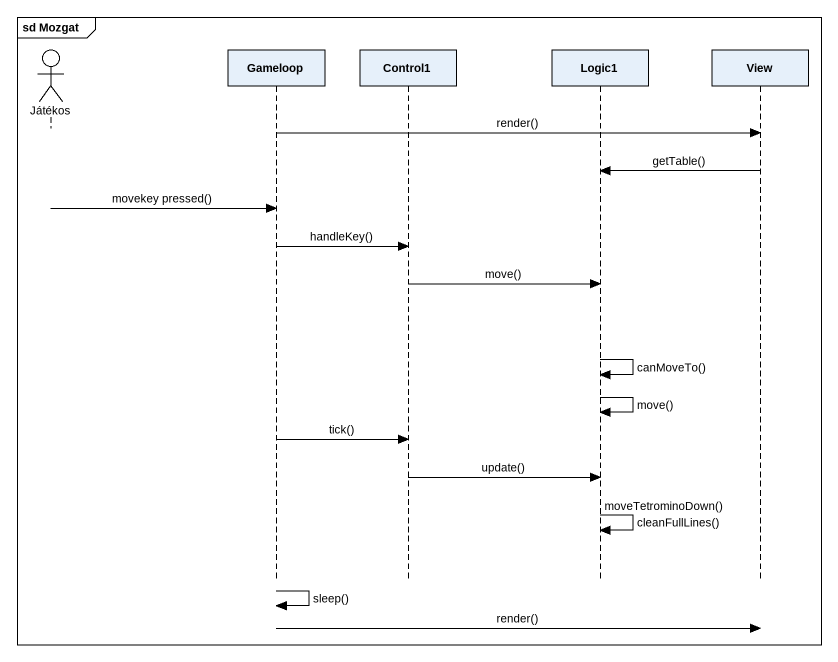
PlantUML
@startuml
mainframe sd Mozgat
hide footbox
actor Játékos
participant Gameloop
participant Control1
participant Logic1
participant View

Gameloop -> View : render()
View -> Logic1 : getTable()
Játékos -> Gameloop : movekey pressed()
Gameloop -> Control1 : handleKey()
Control1 -> Logic1 : move()
Logic1 -> Logic1 : canMoveTo()
Logic1 -> Logic1 : move()
Gameloop -> Control1 : tick()
Control1 -> Logic1 : update()
Logic1 -> Logic1 : cleanFullLines()
Logic1 -> Logic1 : moveTetrominoDown()
Gameloop -> Gameloop : sleep()
Gameloop -> View : render()
@enduml
